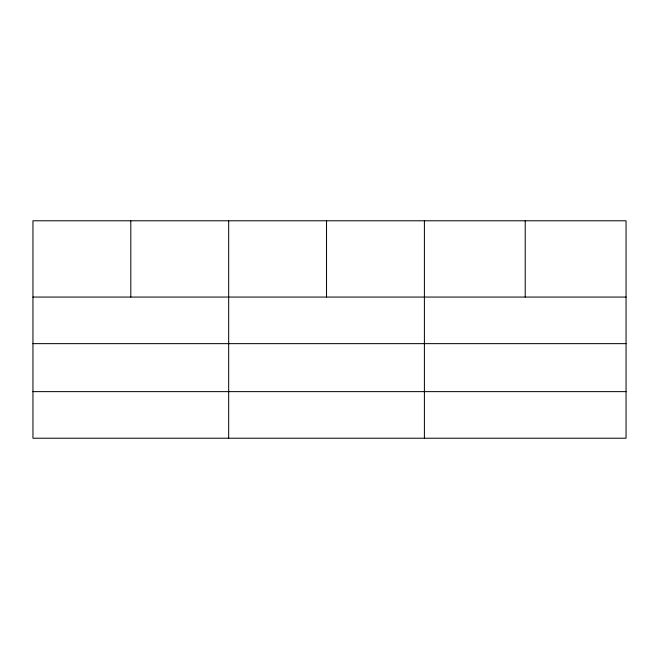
<?xml version="1.0" encoding="UTF-8"?>
<svg xmlns="http://www.w3.org/2000/svg" width="659" height="659" viewBox="0 0 659 659"><rect width="100%" height="100%" fill="white"/><g stroke="black" fill="none" stroke-linecap="round" stroke-linejoin="round"><path stroke-width="0.99" d="M626.05 343.644L626.05 220.781L32.95 220.781L32.95 438.219L626.05 438.219L626.05 343.644L32.95 343.644M32.95 297.061L626.05 297.061M32.95 391.635L626.05 391.635M525.223 220.781L525.223 297.061M424.396 220.781L424.396 438.219M326.534 220.781L326.534 297.061M228.673 220.781L228.673 438.219M130.811 220.781L130.811 297.061"/></g></svg>
